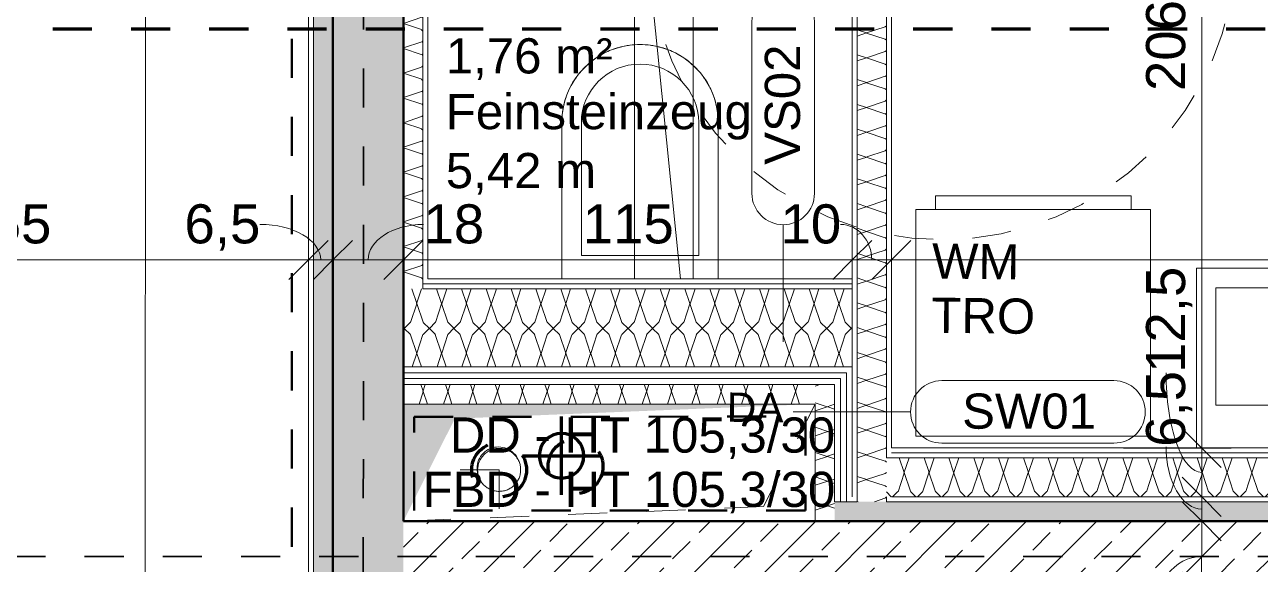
# Model space of a CAD drawing. Header units: metres. Extents: x -67.4 to -27.2, y 43.9 to 89.6.
# Drawn here: x -45.997 to -42.837, y 62.601 to 63.982 of the extents above; entities that cross this region are included whole.
import ezdxf

# ---------------------------------------------------------------- set-up
doc = ezdxf.new("R2010")
doc.units = ezdxf.units.M
for name, pattern in [('Strich Punkt', [0.015875, 0.00635, -0.004763, 0, -0.004763]), ('Strich Punkt Mittel', [0.015875, 0.00635, -0.004763, 0, -0.004763]), ('Strichpunkt', [0.01053, 0.005, -0.0025, 0.00053, -0.0025]), ('Verdeckt', [0.003, 0.002, -0.001])]:
    doc.linetypes.add(name, pattern=pattern)
for name, color, linetype, lineweight in [('A-DETL-GENF_', 92, 'Continuous', 13), ('A_2D', 7, 'Continuous', 13), ('A_Bemassung-50_', 4, 'Continuous', 9), ('A_Bemassung_', 4, 'Continuous', 9), ('A_Beschriftung_', 7, 'Continuous', 9), ('A_Bodenschlitz', 7, 'Continuous', 5), ('A_Brandabschnitte', 30, 'Verdeckt', 50), ('A_Durchbruch_Projektion', 8, 'Verdeckt', 5), ('A_Kanal_RW', 150, 'Strich Punkt', 100), ('A_Kanal_SW', 34, 'Strich Punkt', 100), ('A_Raeume_', 7, 'Continuous', 5), ('A_Raeume_Beschriftung_', 7, 'Continuous', 9), ('A_Raster_', 1, 'Continuous', 9), ('A_Sanitaer', 3, 'Continuous', 13), ('A_Waende', 7, 'Continuous', 13), ('P-PIPE', 3, 'Continuous', 5), ('P-PIPE-CNTR', 3, 'Continuous', 5), ('Text', 90, 'Continuous', 9)]:
    doc.layers.add(name, color=color, linetype=linetype, lineweight=lineweight)
doc.styles.add('Arial_2', font='arial.ttf', dxfattribs={"height": 0.09})
doc.styles.add('Arial_5', font='arial.ttf', dxfattribs={"height": 0.1})
doc.styles.add('Arial_6', font='arial.ttf', dxfattribs={"height": 0.075})
doc.dimstyles.new('WGA-Bemaßung', dxfattribs={"dimscale": 0.3048, "dimtxt": 0.102026, "dimasz": 0.328084, "dimexe": 0.246063, "dimexo": 0.0625, "dimgap": 0.04101, "dimtad": 1, "dimdec": 1, "dimlfac": 100, "dimrnd": 0.5, "dimdsep": 46, "dimtxsty": 'Arial_5', "dimblk1": 'OBLIQUE', "dimblk2": 'OBLIQUE', "dimsah": 1, "dimcen": 0.09, "dimdle": 0.246063, "dimazin": 2, "dimtfac": 1, "dimtdec": 4, "dimtix": 1, "dimtmove": 0, "dimatfit": 3, "dimfxl": 0.656168, "dimfxlon": 1, "dimtvp": 1, "dimtolj": 1, "dimtzin": 0, "dimarcsym": 2})
doc.dimstyles.new('WGA-Bemaßung_3', dxfattribs={"dimscale": 0.3048, "dimtxt": 0.102026, "dimasz": 0.328084, "dimexe": 0.246063, "dimexo": 0.0625, "dimgap": 0.04101, "dimtad": 1, "dimdec": 1, "dimlfac": 100, "dimrnd": 0.5, "dimdsep": 46, "dimtxsty": 'Arial_5', "dimblk1": 'OBLIQUE', "dimblk2": 'OBLIQUE', "dimsah": 1, "dimcen": 0.09, "dimdle": 0.246063, "dimazin": 2, "dimtfac": 1, "dimtdec": 4, "dimtix": 1, "dimtmove": 1, "dimatfit": 3, "dimfxl": 0.656168, "dimfxlon": 1, "dimtvp": 1, "dimtolj": 1, "dimtzin": 0, "dimarcsym": 2})
doc.dimstyles.new('WGA-Bemaßung_4', dxfattribs={"dimscale": 0.3048, "dimtxt": 0.102026, "dimasz": 0.328084, "dimexe": 0.246063, "dimexo": 0.0625, "dimgap": 0.04101, "dimtad": 1, "dimdec": 1, "dimlfac": 100, "dimrnd": 0.5, "dimdsep": 46, "dimtxsty": 'Arial_5', "dimblk1": 'OBLIQUE', "dimblk2": 'OBLIQUE', "dimsah": 1, "dimcen": 0.09, "dimdle": 0.246063, "dimazin": 2, "dimtfac": 1, "dimtdec": 4, "dimtix": 1, "dimtmove": 0, "dimatfit": 3, "dimfxl": 0.656168, "dimfxlon": 1, "dimtvp": 1, "dimtolj": 1, "dimtzin": 0, "dimarcsym": 2})
pattern_1 = [(45, (0, 0), (-0.08980256, 0.08980256), []), (45, (0.0898, 0), (-0.08980256, 0.08980256), [0.0635, -0.03175])]

# ---------------------------------------------------------------- blocks, each defined once
blk = doc.blocks.new('Sani_Waschmaschine - 600x600-V48-263_PP_02OG_BT2')
at = {"layer": 'A_Sanitaer'}
for p, q in [((0.0175, 0.0484), (0.0175, 0.0134)), ((0.5175, 0.0484), (0.0175, 0.0484)), ((0.5175, 0.0484), (0.0175, 0.0484)), ((0.5175, 0.0134), (0.5175, 0.0484)), ((-0.0325, 0.0134), (0.5675, 0.0134)), ((-0.0325, -0.5666), (-0.0325, 0.0134)), ((0.0175, 0.0134), (0.5175, 0.0134)), ((0.0175, 0.0134), (0.3231, 0.0134)), ((0.3231, 0.0134), (0.376, 0.0134)), ((0.376, 0.0134), (0.5175, 0.0134)), ((0.5675, 0.0134), (0.5675, -0.5666)), ((0.5675, -0.5666), (-0.0325, -0.5666))]:
    blk.add_line(p, q, dxfattribs=at)
blk = doc.blocks.new('Sani_WC-Wandbasierend - 400x600-V43-263_PP_02OG_BT2')
at = {"layer": 'A_Sanitaer', "lineweight": 5}
for p, q in [((-0.075, -0.5125), (-0.075, -0.1125)), ((-0.075, -0.1125), (0.325, -0.1125)), ((-0.075, -0.5125), (-0.075, -0.1125)), ((0.325, -0.1125), (0.325, -0.5125)), ((0.325, -0.1125), (0.325, -0.5125)), ((-0.025, -0.1725), (0.275, -0.1725)), ((-0.025, -0.5125), (-0.025, -0.1725)), ((0.275, -0.1725), (0.275, -0.5125))]:
    blk.add_line(p, q, dxfattribs=at)
for radius, start, end in [(0.2, 180, 0), (0.2, 180, 195.2197), (0.15, 180, 360), (0.2, 344.7803, 360), (0.2, 195.2197, 200.149), (0.2, 339.851, 344.7803), (0.2, 200.149, 210.5085), (0.2, 332.2044, 339.851), (0.2, 210.5085, 216.2662), (0.2, 216.2662, 225.9281), (0.2, 314.0719, 323.7338), (0.2, 323.7338, 329.4915), (0.2, 329.4915, 332.0709), (0.2, 225.9281, 231.8048), (0.2, 308.1952, 314.0719), (0.2, 231.8048, 241.6661), (0.2, 241.6661, 247.1471), (0.2, 292.8529, 298.3339), (0.2, 298.3339, 308.1952), (0.2, 247.1471, 258.666), (0.2, 258.666, 262.3967), (0.2, 262.3967, 277.6033), (0.2, 277.6033, 281.334), (0.2, 281.334, 292.8529)]:
    blk.add_arc((0.125, -0.5125), radius, start, end, dxfattribs=at)
blk = doc.blocks.new('Sani_Waschtisch_Wandbasiert_eckig_einzel - 600 x 460-V12-263_PP_02OG_BT2')
at = {"layer": 'A_Sanitaer', "lineweight": 5}
for p, q in [((-0.1774, -0.5225), (-0.1774, -0.0625)), ((-0.1774, -0.0625), (-0.1774, -0.5225)), ((0.4226, -0.0625), (0.4226, -0.5225)), ((0.4226, -0.5225), (0.4226, -0.0625)), ((0.3726, -0.1725), (-0.1274, -0.1725)), ((-0.1274, -0.1725), (-0.1274, -0.4725)), ((0.3726, -0.4725), (0.3726, -0.1725)), ((-0.1274, -0.4725), (0.3726, -0.4725)), ((0.4226, -0.5225), (-0.1774, -0.5225)), ((-0.1774, -0.5225), (0.4226, -0.5225))]:
    blk.add_line(p, q, dxfattribs=at)
blk.add_circle((0.1226, -0.2725), 0.03, dxfattribs=at)
blk = doc.blocks.new('Symbol_Schatten - Bodendurchbruch_Schatten-5766304-263_PP_02OG_BT2')
at = {"layer": 'A-DETL-GENF_'}
blk.add_hatch(color=256, dxfattribs=at).paths.add_polyline_path([(-0.5263, -0.15), (-0.5263, -0.15), (-0.3948, 0.1125), (0.5263, 0.15), (-0.5263, 0.15), (-0.5263, 0.0515)])
blk = doc.blocks.new('Symbol_Schatten_Verdeckt_unten - Bodendurchbruch_Schatten_Verdeckt_unten-5766305-263_PP_02OG_BT2')
at = {"layer": 'A_Durchbruch_Projektion'}
for p, q in [((-0.3948, 0.1125), (0.5263, 0.15)), ((-0.5263, -0.15), (-0.3948, 0.1125))]:
    blk.add_line(p, q, dxfattribs=at)
blk = doc.blocks.new('Allg_BS - HKLS-V81-263_PP_02OG_BT2')
at = {"layer": 'A_Bodenschlitz'}
for p, q in [((-0.4253, 0.0065), (0.1732, 0.0065)), ((0.1683, -0.0517), (0.7506, 0.0065)), ((0.1732, 0.0065), (0.7506, 0.0065)), ((0.7506, 0.0065), (0.7506, -0.1435)), ((-0.4253, -0.1111), (0.1683, -0.0517)), ((0.1196, -0.1435), (-0.4253, -0.1435)), ((0.7506, -0.1435), (0.1196, -0.1435))]:
    blk.add_line(p, q, dxfattribs=at)
blk = doc.blocks.new('DIMBLOCK157-263_PP_02OG_BT2')
at = {"layer": 'A_Bemassung-50_', "lineweight": 35, "transparency": 16777216}
for p, q in [((-42.9873, 62.7112), (-43.0373, 62.7612)), ((-42.9873, 62.7112), (-42.9373, 62.6612)), ((-42.9874, 62.5312), (-43.0373, 62.5812)), ((-42.9874, 62.5312), (-42.9374, 62.4812))]:
    blk.add_line(p, q, dxfattribs=at)
at = {"layer": 'A_Bemassung-50_', "transparency": 16777216}
for p, q in [((-42.9873, 62.7112), (-43.1873, 62.7112)), ((-42.9874, 62.5312), (-42.9873, 62.7112)), ((-42.9873, 62.7112), (-42.9123, 62.7112)), ((-42.9874, 62.5312), (-43.1874, 62.5312)), ((-42.9874, 62.5312), (-42.9124, 62.5312))]:
    blk.add_line(p, q, dxfattribs=at)
blk.add_ellipse((-42.9874, 62.4617), major_axis=(0, 0.1596), ratio=0.778589, start_param=0, end_param=1.570796, dxfattribs=at)
at = {"layer": 'A_Bemassung-50_', "color": 0, "transparency": 16777216, "insert": (-43.1629, 62.3078), "char_height": 0.1, "width": 0.184588, "attachment_point": 1, "rotation": 90, "line_spacing_factor": 0.941778, "style": 'Arial_5'}
blk.add_mtext('18', dxfattribs=at)
blk = doc.blocks.new('_Oblique')
at = {"color": 0, "linetype": 'ByBlock', "lineweight": -2}
blk.add_line((-0.5, -0.5), (0.5, 0.5), dxfattribs=at)
blk = doc.blocks.new('DIMBLOCK158-263_PP_02OG_BT2')
at = {"layer": 'A_Bemassung-50_', "lineweight": 35, "transparency": 16777216}
for p, q in [((-42.9873, 62.7737), (-43.0373, 62.8237)), ((-42.9873, 62.7737), (-42.9373, 62.7237)), ((-42.9873, 62.7112), (-43.0373, 62.7612)), ((-42.9873, 62.7112), (-42.9373, 62.6612))]:
    blk.add_line(p, q, dxfattribs=at)
at = {"layer": 'A_Bemassung-50_', "transparency": 16777216}
for p, q in [((-42.9873, 62.7737), (-43.1873, 62.7737)), ((-42.9873, 62.7112), (-42.9873, 62.7737)), ((-42.9873, 62.7737), (-42.9123, 62.7737)), ((-42.9873, 62.7112), (-43.1873, 62.7112)), ((-42.9873, 62.7112), (-42.9123, 62.7112))]:
    blk.add_line(p, q, dxfattribs=at)
blk.add_ellipse((-42.9873, 62.9017), major_axis=(0, 0.1592), ratio=0.571318, start_param=1.570796, end_param=3.141593, dxfattribs=at)
at = {"layer": 'A_Bemassung-50_', "color": 0, "transparency": 16777216, "insert": (-43.1297, 62.9017), "char_height": 0.1, "width": 0.231677, "attachment_point": 1, "rotation": 90, "line_spacing_factor": 0.941778, "style": 'Arial_5'}
blk.add_mtext('6,5', dxfattribs=at)
blk = doc.blocks.new('DIMBLOCK159-263_PP_02OG_BT2')
at = {"layer": 'A_Bemassung-50_', "lineweight": 35, "transparency": 16777216}
for p, q in [((-42.9873, 62.8987), (-43.0373, 62.9487)), ((-42.9873, 62.8987), (-42.9373, 62.8487)), ((-42.9873, 62.7737), (-43.0373, 62.8237)), ((-42.9873, 62.7737), (-42.9373, 62.7237))]:
    blk.add_line(p, q, dxfattribs=at)
at = {"layer": 'A_Bemassung-50_', "transparency": 16777216}
for p, q in [((-42.9873, 62.8987), (-43.1873, 62.8987)), ((-42.9873, 62.7737), (-42.9873, 62.8987)), ((-42.9873, 62.8987), (-42.9123, 62.8987)), ((-42.9873, 62.7737), (-43.1873, 62.7737)), ((-42.9873, 62.7737), (-42.9123, 62.7737))]:
    blk.add_line(p, q, dxfattribs=at)
blk.add_ellipse((-42.9873, 63.0908), major_axis=(0, 0.2545), ratio=0.357453, start_param=1.570796, end_param=3.141593, dxfattribs=at)
at = {"layer": 'A_Bemassung-50_', "color": 0, "transparency": 16777216, "insert": (-43.1297, 63.0908), "char_height": 0.1, "width": 0.323972, "attachment_point": 1, "rotation": 90, "line_spacing_factor": 0.941778, "style": 'Arial_5'}
blk.add_mtext('12,5', dxfattribs=at)
blk = doc.blocks.new('DIMBLOCK160-263_PP_02OG_BT2')
at = {"layer": 'A_Bemassung-50_', "lineweight": 35, "transparency": 16777216}
for p, q in [((-42.9873, 64.9562), (-43.0373, 65.0062)), ((-42.9873, 64.9562), (-42.9373, 64.9062)), ((-42.9873, 62.8987), (-43.0373, 62.9487)), ((-42.9873, 62.8987), (-42.9373, 62.8487))]:
    blk.add_line(p, q, dxfattribs=at)
at = {"layer": 'A_Bemassung-50_', "transparency": 16777216}
for p, q in [((-42.9873, 64.9562), (-43.1873, 64.9562)), ((-42.9873, 62.8987), (-42.9873, 64.9562)), ((-42.9873, 64.9562), (-42.9123, 64.9562)), ((-42.9873, 62.8987), (-43.1873, 62.8987)), ((-42.9873, 62.8987), (-42.9123, 62.8987))]:
    blk.add_line(p, q, dxfattribs=at)
at = {"layer": 'A_Bemassung-50_', "color": 0, "transparency": 16777216, "insert": (-43.1296, 63.8121), "char_height": 0.1, "width": 0.276883, "attachment_point": 1, "rotation": 90, "line_spacing_factor": 0.941778, "style": 'Arial_5'}
blk.add_mtext('206', dxfattribs=at)
blk = doc.blocks.new('DIMBLOCK210-263_PP_02OG_BT2')
at = {"layer": 'A_Bemassung-50_', "transparency": 16777216}
for p, q in [((-46.821, 63.38), (-46.821, 63.58)), ((-45.271, 63.38), (-45.271, 63.58)), ((-46.821, 63.38), (-45.271, 63.38)), ((-46.821, 63.38), (-46.821, 63.305)), ((-45.271, 63.38), (-45.271, 63.305))]:
    blk.add_line(p, q, dxfattribs=at)
at = {"layer": 'A_Bemassung-50_', "lineweight": 35, "transparency": 16777216}
for p, q in [((-46.821, 63.38), (-46.771, 63.43)), ((-45.271, 63.38), (-45.221, 63.43)), ((-46.821, 63.38), (-46.871, 63.33)), ((-45.271, 63.38), (-45.321, 63.33))]:
    blk.add_line(p, q, dxfattribs=at)
at = {"layer": 'A_Bemassung-50_', "color": 0, "transparency": 16777216, "insert": (-46.1614, 63.5223), "char_height": 0.1, "width": 0.276883, "attachment_point": 1, "rotation": 359.9983, "line_spacing_factor": 0.941778, "style": 'Arial_5'}
blk.add_mtext('155', dxfattribs=at)
blk = doc.blocks.new('DIMBLOCK211-263_PP_02OG_BT2')
at = {"layer": 'A_Bemassung-50_', "transparency": 16777216}
for p, q in [((-45.271, 63.38), (-45.271, 63.58)), ((-45.2085, 63.38), (-45.2085, 63.58)), ((-45.271, 63.38), (-45.2085, 63.38)), ((-45.271, 63.38), (-45.271, 63.305)), ((-45.2085, 63.38), (-45.2085, 63.305))]:
    blk.add_line(p, q, dxfattribs=at)
at = {"layer": 'A_Bemassung-50_', "lineweight": 35, "transparency": 16777216}
for p, q in [((-45.271, 63.38), (-45.221, 63.43)), ((-45.2085, 63.38), (-45.1585, 63.43)), ((-45.271, 63.38), (-45.321, 63.33)), ((-45.2085, 63.38), (-45.2585, 63.33))]:
    blk.add_line(p, q, dxfattribs=at)
at = {"layer": 'A_Bemassung-50_', "transparency": 16777216}
blk.add_ellipse((-45.3953, 63.38), major_axis=(-0.1555, 0), ratio=0.585119, start_param=3.141593, end_param=4.712389, dxfattribs=at)
at = {"layer": 'A_Bemassung-50_', "color": 0, "transparency": 16777216, "insert": (-45.5883, 63.5223), "char_height": 0.1, "width": 0.231677, "attachment_point": 1, "rotation": 359.9983, "line_spacing_factor": 0.941778, "style": 'Arial_5'}
blk.add_mtext('6,5', dxfattribs=at)
blk = doc.blocks.new('DIMBLOCK212-263_PP_02OG_BT2')
at = {"layer": 'A_Bemassung-50_', "transparency": 16777216}
for p, q in [((-45.2085, 63.38), (-45.2085, 63.58)), ((-45.0285, 63.3799), (-45.0285, 63.5799)), ((-45.2085, 63.38), (-45.0285, 63.3799)), ((-45.2085, 63.38), (-45.2085, 63.305)), ((-45.0285, 63.3799), (-45.0285, 63.3049))]:
    blk.add_line(p, q, dxfattribs=at)
at = {"layer": 'A_Bemassung-50_', "lineweight": 35, "transparency": 16777216}
for p, q in [((-45.2085, 63.38), (-45.1585, 63.43)), ((-45.0285, 63.3799), (-44.9785, 63.4299)), ((-45.2085, 63.38), (-45.2585, 63.33)), ((-45.0285, 63.3799), (-45.0785, 63.33))]:
    blk.add_line(p, q, dxfattribs=at)
at = {"layer": 'A_Bemassung-50_', "transparency": 16777216}
blk.add_ellipse((-44.977, 63.3799), major_axis=(-0.1415, 0), ratio=0.643017, start_param=4.712389, end_param=6.283185, dxfattribs=at)
at = {"layer": 'A_Bemassung-50_', "color": 0, "transparency": 16777216, "insert": (-44.977, 63.5223), "char_height": 0.1, "width": 0.184588, "attachment_point": 1, "rotation": 359.9983, "line_spacing_factor": 0.941778, "style": 'Arial_5'}
blk.add_mtext('18', dxfattribs=at)
blk = doc.blocks.new('DIMBLOCK213-263_PP_02OG_BT2')
at = {"layer": 'A_Bemassung-50_', "transparency": 16777216}
for p, q in [((-45.0285, 63.3799), (-45.0285, 63.5799)), ((-43.8808, 63.3799), (-43.8808, 63.5799)), ((-45.0285, 63.3799), (-43.8808, 63.3799)), ((-45.0285, 63.3799), (-45.0285, 63.3049)), ((-43.8808, 63.3799), (-43.8808, 63.3049))]:
    blk.add_line(p, q, dxfattribs=at)
at = {"layer": 'A_Bemassung-50_', "lineweight": 35, "transparency": 16777216}
for p, q in [((-45.0285, 63.3799), (-44.9785, 63.4299)), ((-43.8808, 63.3799), (-43.8308, 63.4299)), ((-45.0285, 63.3799), (-45.0785, 63.33)), ((-43.8808, 63.3799), (-43.9308, 63.3299))]:
    blk.add_line(p, q, dxfattribs=at)
at = {"layer": 'A_Bemassung-50_', "color": 0, "transparency": 16777216, "insert": (-44.57, 63.5223), "char_height": 0.1, "width": 0.276883, "attachment_point": 1, "rotation": 359.9983, "line_spacing_factor": 0.941778, "style": 'Arial_5'}
blk.add_mtext('115', dxfattribs=at)
blk = doc.blocks.new('DIMBLOCK214-263_PP_02OG_BT2')
at = {"layer": 'A_Bemassung-50_', "transparency": 16777216}
for p, q in [((-43.8808, 63.3799), (-43.8808, 63.5799)), ((-43.7808, 63.3799), (-43.7808, 63.5799)), ((-43.8808, 63.3799), (-43.7808, 63.3799)), ((-43.8808, 63.3799), (-43.8808, 63.3049)), ((-43.7808, 63.3799), (-43.7808, 63.3049))]:
    blk.add_line(p, q, dxfattribs=at)
at = {"layer": 'A_Bemassung-50_', "lineweight": 35, "transparency": 16777216}
for p, q in [((-43.8808, 63.3799), (-43.8308, 63.4299)), ((-43.7808, 63.3799), (-43.7308, 63.4299)), ((-43.8808, 63.3799), (-43.9308, 63.3299)), ((-43.7808, 63.3799), (-43.8308, 63.3299))]:
    blk.add_line(p, q, dxfattribs=at)
at = {"layer": 'A_Bemassung-50_', "transparency": 16777216}
blk.add_ellipse((-43.9105, 63.3799), major_axis=(0, 0.091), ratio=0.875191, start_param=4.712389, end_param=6.283185, dxfattribs=at)
at = {"layer": 'A_Bemassung-50_', "color": 0, "transparency": 16777216, "insert": (-44.0643, 63.5222), "char_height": 0.1, "width": 0.184588, "attachment_point": 1, "rotation": 359.9983, "line_spacing_factor": 0.941778, "style": 'Arial_5'}
blk.add_mtext('10', dxfattribs=at)
blk = doc.blocks.new('DIMBLOCK215-263_PP_02OG_BT2')
at = {"layer": 'A_Bemassung-50_', "transparency": 16777216}
for p, q in [((-43.7808, 63.3799), (-43.7808, 63.5799)), ((-41.4929, 63.3798), (-41.4929, 63.5798)), ((-43.7808, 63.3799), (-41.4929, 63.3798)), ((-43.7808, 63.3799), (-43.7808, 63.3049)), ((-41.4929, 63.3798), (-41.4929, 63.3048))]:
    blk.add_line(p, q, dxfattribs=at)
at = {"layer": 'A_Bemassung-50_', "lineweight": 35, "transparency": 16777216}
for p, q in [((-43.7808, 63.3799), (-43.7308, 63.4299)), ((-41.4929, 63.3798), (-41.4429, 63.4298)), ((-43.7808, 63.3799), (-43.8308, 63.3299)), ((-41.4929, 63.3798), (-41.5429, 63.3298))]:
    blk.add_line(p, q, dxfattribs=at)
at = {"layer": 'A_Bemassung-50_', "color": 0, "transparency": 16777216, "insert": (-42.7522, 63.5222), "char_height": 0.1, "width": 0.276883, "attachment_point": 1, "rotation": 359.9983, "line_spacing_factor": 0.941778, "style": 'Arial_5'}
blk.add_mtext('229', dxfattribs=at)
blk = doc.blocks.new('BS_Wand_Lollipop - rechts_oben-2026913-263_PP_02OG_BT2')
at = {"layer": 'A_Beschriftung_'}
for p, q in [((0.0046, 0.0016), (0.0134, 0.0016)), ((-0.003, 0), (0.003, 0)), ((0.0046, -0.0016), (0.0134, -0.0016))]:
    blk.add_line(p, q, dxfattribs=at)
for centre, start, end in [((0.0046, 0), 90, 270), ((0.0134, 0), 270, 90)]:
    blk.add_arc(centre, 0.0016, start, end, dxfattribs=at)
blk = doc.blocks.new('DIMBLOCK379-263_PP_02OG_BT2')
at = {"layer": 'A_Bemassung-50_', "lineweight": 35, "transparency": 16777216}
for p, q in [((-45.6881, 65.1463), (-45.7381, 65.1963)), ((-45.6881, 65.1463), (-45.6381, 65.0963)), ((-45.6883, 59.2837), (-45.7383, 59.3337)), ((-45.6883, 59.2837), (-45.6383, 59.2337))]:
    blk.add_line(p, q, dxfattribs=at)
at = {"layer": 'A_Bemassung-50_', "transparency": 16777216}
for p, q in [((-45.6881, 65.1463), (-45.7631, 65.1463)), ((-45.6881, 65.1463), (-45.6883, 59.2837)), ((-45.6881, 65.1463), (-45.4881, 65.1463)), ((-45.6883, 59.2837), (-45.7633, 59.2837)), ((-45.6883, 59.2837), (-45.4883, 59.2837))]:
    blk.add_line(p, q, dxfattribs=at)
at = {"layer": 'A_Bemassung-50_', "color": 0, "transparency": 16777216, "insert": (-45.8305, 62.0416), "char_height": 0.1, "width": 0.416266, "attachment_point": 1, "rotation": 90, "line_spacing_factor": 0.941778, "style": 'Arial_5'}
blk.add_mtext('586,5', dxfattribs=at)

msp = doc.modelspace()

# ---------------------------------------------------------------- hatches: boundary and pattern name
at = {"layer": 'A_Waende', "lineweight": 5}
h = msp.add_hatch(dxfattribs=at)
h.set_pattern_fill('FP_4', color=250, style=0, pattern_type=2)
h.set_pattern_definition(pattern_1)
h.paths.add_polyline_path([(-45.0288, 55.8287), (-45.0287, 58.2637), (-45.2087, 58.2637), (-45.2087, 55.8287), (-45.1463, 55.8287)])
h.paths.add_polyline_path([(-45.0287, 59.2837), (-45.0287, 59.2837), (-45.0285, 65.1463), (-45.2085, 65.1463), (-45.2085, 59.2837), (-45.0332, 59.2837)])
h.paths.add_polyline_path([(-45.0285, 65.0563), (-45.0285, 65.0563), (-45.0285, 65.0563)])
h.paths.add_polyline_path([(-45.0284, 66.1663), (-45.0282, 73.7527), (-45.2082, 73.7527), (-45.2082, 66.1663), (-45.0285, 66.1663)])
h.paths.add_polyline_path([(-45.0282, 74.7727), (-45.0281, 78.2965), (-45.2081, 78.2965), (-45.2082, 74.7727), (-45.0282, 74.7727)])
h = msp.add_hatch(dxfattribs=at)
h.set_pattern_fill('FP_97', color=250, angle=-112.36, style=0, pattern_type=2)
h.set_pattern_definition([(314.998, (-45.27071, 66.52067), (0.2539954, -0.1270123), [0.02245, -0.15715]), (314.998, (-45.16011, 66.47409), (0.2539954, -0.1270123), [0.02245, -0.15715]), (314.998, (-45.27058, 66.4579), (0.2539954, -0.1270123), [0.02245, -0.15715]), (314.998, (-45.159435, 66.41002), (0.2539954, -0.1270123), [0.02245, -0.15715]), (341.563, (-45.255255, 66.50566), (0.50799322, -0.12701842), [0.0502, -0.35141]), (341.563, (-45.207873, 66.489414), (0.50799322, -0.12701842), [0.0502, -0.35141]), (341.563, (-45.255504, 66.441966), (0.50799322, -0.12701842), [0.0502, -0.35141]), (341.563, (-45.206817, 66.426264), (0.50799322, -0.12701842), [0.0502, -0.35141]), (44.998, (-45.16018, 66.50548), (-0.2540043, -0.1269946), [0.02245, -0.15715]), (44.998, (-45.27058, 66.4579), (-0.2540043, -0.1269946), [0.02245, -0.15715]), (44.998, (-45.1595, 66.4414), (-0.2540043, -0.1269946), [0.02245, -0.15715]), (44.998, (-45.27083, 66.3942), (-0.2540043, -0.1269946), [0.02245, -0.15715]), (18.433, (-45.207873, 66.489414), (-0.50800209, -0.12698295), [0.0502, -0.35141]), (18.433, (-45.25557, 66.47335), (-0.50800209, -0.12698295), [0.0502, -0.35141]), (18.433, (-45.206817, 66.426264), (-0.50800209, -0.12698295), [0.0502, -0.35141]), (18.433, (-45.254514, 66.4102), (-0.50800209, -0.12698295), [0.0502, -0.35141])])
h.paths.add_polyline_path([(-45.2087, 57.3961), (-45.2087, 58.2637), (-45.2587, 58.2637), (-45.2587, 57.3961), (-45.2087, 57.3961)])
h.paths.add_polyline_path([(-45.2087, 59.2837), (-45.2085, 65.1463), (-45.2585, 65.1463), (-45.2587, 59.2837)])
h.paths.add_polyline_path([(-45.2084, 66.1663), (-45.2084, 73.7527), (-45.2582, 73.7527), (-45.2584, 66.1663)])
h.paths.add_polyline_path([(-45.2082, 74.7727), (-45.2082, 75.6464), (-45.2582, 75.6464), (-45.2582, 74.7727)])
h = msp.add_hatch(dxfattribs=at)
h.set_pattern_fill('FP_155', color=250, angle=247.64, style=0, pattern_type=2)
h.set_pattern_definition([(135, (-44.965925, 64.144025), (-0.254, 0.127003), [0.02245, -0.15715]), (135, (-45.07707, 64.19191), (-0.254, 0.127003), [0.02245, -0.15715]), (135, (-44.96606, 64.206795), (-0.254, 0.1270034), [0.02245, -0.15715]), (135, (-45.0772, 64.25468), (-0.254, 0.1270034), [0.02245, -0.15715]), (161.565, (-44.982303, 64.159413), (-0.5079977, 0.1270007), [0.0502, -0.35141]), (161.565, (-45.029685, 64.17566), (-0.5079977, 0.1270007), [0.0502, -0.35141]), (161.565, (-44.982053, 64.223107), (-0.5079977, 0.1270007), [0.0502, -0.35141]), (161.565, (-45.029435, 64.239354), (-0.5079977, 0.1270007), [0.0502, -0.35141]), (225, (-45.07738, 64.1596), (0.254, 0.127003), [0.02245, -0.15715]), (225, (-44.96606, 64.206795), (0.254, 0.1270034), [0.02245, -0.15715]), (225, (-45.07713, 64.22329), (0.254, 0.1270034), [0.02245, -0.15715]), (225, (-44.96581, 64.27049), (0.254, 0.1270034), [0.02245, -0.15715]), (198.435, (-45.029685, 64.17566), (0.5079977, 0.1270007), [0.0502, -0.35141]), (198.435, (-44.981988, 64.191722), (0.5079977, 0.1270007), [0.0502, -0.35141]), (198.435, (-45.029435, 64.239354), (0.5079977, 0.1270007), [0.0502, -0.35141]), (198.435, (-44.98212, 64.25449), (0.5079977, 0.1270007), [0.0502, -0.35141])])
h.paths.add_polyline_path([(-44.9785, 63.3063), (-44.9785, 64.9688), (-45.0285, 64.9688), (-45.0285, 63.3063), (-44.9849, 63.3063)])
h.paths.add_polyline_path([(-45.0285, 64.9563), (-45.0285, 64.9563), (-45.0285, 64.9688)])
h = msp.add_hatch(dxfattribs=at)
h.set_pattern_fill('FP_80', color=250, angle=247.64, style=0, pattern_type=2)
h.set_pattern_definition([(134.998, (-43.78088, 63.86524), (-0.2539954, 0.127012), [0.02245, -0.15715]), (134.998, (-43.89202, 63.91312), (-0.2539954, 0.127012), [0.02245, -0.15715]), (134.998, (-43.78063, 63.92894), (-0.2539954, 0.127012), [0.02245, -0.15715]), (134.998, (-43.89215, 63.97589), (-0.2539954, 0.127012), [0.02245, -0.15715]), (161.563, (-43.797257, 63.88063), (-0.5079932, 0.1270184), [0.0502, -0.35141]), (161.563, (-43.84464, 63.896877), (-0.5079932, 0.1270184), [0.0502, -0.35141]), (161.563, (-43.797007, 63.944325), (-0.5079932, 0.1270184), [0.0502, -0.35141]), (161.563, (-43.84439, 63.96057), (-0.5079932, 0.1270184), [0.0502, -0.35141]), (224.998, (-43.89234, 63.880815), (0.254004, 0.1269946), [0.02245, -0.15715]), (224.998, (-43.78063, 63.92894), (0.254004, 0.1269946), [0.02245, -0.15715]), (224.998, (-43.89209, 63.94451), (0.254004, 0.1269946), [0.02245, -0.15715]), (224.998, (-43.78076, 63.99171), (0.254004, 0.1269946), [0.02245, -0.15715]), (198.433, (-43.84464, 63.896877), (0.5080021, 0.126983), [0.0502, -0.35141]), (198.433, (-43.79694, 63.91294), (0.5080021, 0.126983), [0.0502, -0.35141]), (198.433, (-43.84439, 63.96057), (0.5080021, 0.126983), [0.0502, -0.35141]), (198.433, (-43.796692, 63.976634), (0.5080021, 0.126983), [0.0502, -0.35141])])
h.paths.add_polyline_path([(-43.7933, 62.7613), (-43.7933, 64.9688), (-43.8683, 64.9688), (-43.8683, 62.7613), (-43.8426, 62.7613)])
h = msp.add_hatch(dxfattribs=at)
h.set_pattern_fill('FP_81', color=250, angle=-112.36, style=0, pattern_type=2)
h.set_pattern_definition([(224.998, (-44.45462, 63.33141), (-0.127012, -0.253995), [0.02245, -0.15715]), (224.998, (-44.5025, 63.22027), (-0.127012, -0.253995), [0.02245, -0.15715]), (224.998, (-44.51831, 63.33166), (-0.127012, -0.253995), [0.02245, -0.15715]), (224.998, (-44.56527, 63.22014), (-0.127012, -0.253995), [0.02245, -0.15715]), (251.563, (-44.47093, 63.315416), (-0.1270184, -0.5079932), [0.0502, -0.35141]), (251.563, (-44.486253, 63.267653), (-0.1270184, -0.5079932), [0.0502, -0.35141]), (251.563, (-44.5337, 63.315285), (-0.1270184, -0.5079932), [0.0502, -0.35141]), (251.563, (-44.549947, 63.267903), (-0.1270184, -0.5079932), [0.0502, -0.35141]), (314.998, (-44.47019, 63.21996), (-0.126995, 0.254004), [0.02245, -0.15715]), (314.998, (-44.51831, 63.33166), (-0.126995, 0.254004), [0.02245, -0.15715]), (314.998, (-44.533885, 63.22021), (-0.126995, 0.254004), [0.02245, -0.15715]), (314.998, (-44.58108, 63.33153), (-0.126995, 0.254004), [0.02245, -0.15715]), (288.433, (-44.486253, 63.267653), (-0.126983, 0.508002), [0.0502, -0.35141]), (288.433, (-44.502316, 63.31535), (-0.126983, 0.508002), [0.0502, -0.35141]), (288.433, (-44.549947, 63.267903), (-0.126983, 0.508002), [0.0502, -0.35141]), (288.433, (-44.56601, 63.3156), (-0.126983, 0.508002), [0.0502, -0.35141])])
h.paths.add_polyline_path([(-43.8808, 63.1062), (-43.8808, 63.3062), (-45.0285, 63.3063), (-45.0285, 63.1063), (-43.9758, 63.1062)])
h = msp.add_hatch(dxfattribs=at)
h.set_pattern_fill('FP_83', color=250, angle=-112.36, style=0, pattern_type=2)
h.set_pattern_definition([(224.998, (-44.50175, 63.10643), (-0.127012, -0.253995), [0.02245, -0.15715]), (224.998, (-44.54963, 62.99529), (-0.127012, -0.253995), [0.02245, -0.15715]), (224.998, (-44.56545, 63.10668), (-0.127012, -0.253995), [0.02245, -0.15715]), (224.998, (-44.61333, 62.99554), (-0.127012, -0.253995), [0.02245, -0.15715]), (251.563, (-44.518065, 63.09043), (-0.1270184, -0.5079932), [0.0502, -0.35141]), (251.563, (-44.53431, 63.04305), (-0.1270184, -0.5079932), [0.0502, -0.35141]), (251.563, (-44.58176, 63.09068), (-0.1270184, -0.5079932), [0.0502, -0.35141]), (251.563, (-44.59708, 63.042918), (-0.1270184, -0.5079932), [0.0502, -0.35141]), (314.998, (-44.51825, 62.99535), (-0.126995, 0.254004), [0.02245, -0.15715]), (314.998, (-44.56545, 63.10668), (-0.126995, 0.254004), [0.02245, -0.15715]), (314.998, (-44.58102, 62.99522), (-0.126995, 0.254004), [0.02245, -0.15715]), (314.998, (-44.62952, 63.106), (-0.126995, 0.254004), [0.02245, -0.15715]), (288.433, (-44.53431, 63.04305), (-0.126983, 0.508002), [0.0502, -0.35141]), (288.433, (-44.54945, 63.090365), (-0.126983, 0.508002), [0.0502, -0.35141]), (288.433, (-44.59708, 63.042918), (-0.126983, 0.508002), [0.0502, -0.35141]), (288.433, (-44.613144, 63.090614), (-0.126983, 0.508002), [0.0502, -0.35141])])
h.paths.add_polyline_path([(-43.9758, 63.0112), (-43.9758, 63.0112), (-43.9758, 63.0612), (-45.0285, 63.0613), (-45.0285, 63.0113), (-44.0009, 63.0112)])
h = msp.add_hatch(dxfattribs=at)
h.set_pattern_fill('FP_82', color=250, angle=247.64, style=0, pattern_type=2)
h.set_pattern_definition([(135, (-43.88139, 62.90855), (-0.253995, 0.127012), [0.02245, -0.15715]), (135, (-43.9916, 62.95605), (-0.253995, 0.127012), [0.02245, -0.15715]), (134.998, (-43.88114, 62.97224), (-0.253995, 0.127012), [0.02245, -0.15715]), (134.998, (-43.99228, 63.02012), (-0.253995, 0.127012), [0.02245, -0.15715]), (161.563, (-43.89646, 62.92448), (-0.507993, 0.1270184), [0.0502, -0.35141]), (161.563, (-43.94384, 62.940725), (-0.507993, 0.1270184), [0.0502, -0.35141]), (161.563, (-43.89621, 62.988173), (-0.507993, 0.1270184), [0.0502, -0.35141]), (161.563, (-43.944897, 63.003875), (-0.507993, 0.1270184), [0.0502, -0.35141]), (225, (-43.99154, 62.92466), (0.254004, 0.126995), [0.02245, -0.15715]), (224.998, (-43.88114, 62.97224), (0.254004, 0.126995), [0.02245, -0.15715]), (224.998, (-43.99221, 62.98874), (0.254004, 0.126995), [0.02245, -0.15715]), (224.998, (-43.88089, 63.035935), (0.254004, 0.126995), [0.02245, -0.15715]), (198.433, (-43.94384, 62.940725), (0.508002, 0.126983), [0.0502, -0.35141]), (198.433, (-43.896525, 62.955863), (0.508002, 0.126983), [0.0502, -0.35141]), (198.433, (-43.944897, 63.003875), (0.508002, 0.126983), [0.0502, -0.35141]), (198.433, (-43.8972, 63.019938), (0.508002, 0.126983), [0.0502, -0.35141])])
h.paths.add_polyline_path([(-43.9258, 62.7113), (-43.9258, 63.0612), (-43.9758, 63.0612), (-43.9758, 62.7113), (-43.9259, 62.7113)])
h = msp.add_hatch(dxfattribs=at)
h.set_pattern_fill('FP_84', color=250, angle=-112.36, style=0, pattern_type=2)
h.set_pattern_definition([(224.998, (-42.63671, 62.89827), (-0.127012, -0.2539954), [0.02245, -0.15715]), (224.998, (-42.68459, 62.78713), (-0.127012, -0.2539954), [0.02245, -0.15715]), (224.998, (-42.70041, 62.89852), (-0.127012, -0.2539954), [0.02245, -0.15715]), (224.998, (-42.74829, 62.78738), (-0.127012, -0.2539954), [0.02245, -0.15715]), (251.563, (-42.652644, 62.883196), (-0.1270184, -0.5079932), [0.0502, -0.35141]), (251.563, (-42.66889, 62.835815), (-0.1270184, -0.5079932), [0.0502, -0.35141]), (251.563, (-42.71672, 62.88252), (-0.1270184, -0.5079932), [0.0502, -0.35141]), (251.563, (-42.73204, 62.83476), (-0.1270184, -0.5079932), [0.0502, -0.35141]), (314.998, (-42.65283, 62.78812), (-0.1269946, 0.254004), [0.02245, -0.15715]), (314.998, (-42.70041, 62.89852), (-0.1269946, 0.254004), [0.02245, -0.15715]), (314.998, (-42.71598, 62.78706), (-0.1269946, 0.254004), [0.02245, -0.15715]), (314.998, (-42.7641, 62.89877), (-0.1269946, 0.254004), [0.02245, -0.15715]), (288.433, (-42.66889, 62.835815), (-0.126983, 0.5080021), [0.0502, -0.35141]), (288.433, (-42.68403, 62.88313), (-0.126983, 0.5080021), [0.0502, -0.35141]), (288.433, (-42.73204, 62.83476), (-0.126983, 0.5080021), [0.0502, -0.35141]), (288.433, (-42.748104, 62.882456), (-0.126983, 0.5080021), [0.0502, -0.35141])])
h.paths.add_polyline_path([(-41.4929, 62.7737), (-41.4804, 62.7737), (-41.4804, 62.8737), (-43.7933, 62.8738), (-43.7933, 62.7738), (-41.4929, 62.7737)])
h.paths.add_polyline_path([(-41.4929, 62.7737), (-41.4929, 62.7738), (-41.4929, 62.8737)])
h = msp.add_hatch(dxfattribs=at)
h.set_pattern_fill('FP_86', color=250, angle=-112.36, style=0, pattern_type=2)
h.set_pattern_definition([(224.998, (-40.79444, 62.774085), (-0.1270123, -0.2539954), [0.02245, -0.15715]), (224.998, (-40.84232, 62.66294), (-0.1270123, -0.2539954), [0.02245, -0.15715]), (224.998, (-40.85851, 62.77341), (-0.1270123, -0.2539954), [0.02245, -0.15715]), (224.998, (-40.90639, 62.66227), (-0.1270123, -0.2539954), [0.02245, -0.15715]), (251.563, (-40.81075, 62.758087), (-0.1270184, -0.5079932), [0.0502, -0.35141]), (251.563, (-40.826072, 62.710325), (-0.1270184, -0.5079932), [0.0502, -0.35141]), (251.563, (-40.87352, 62.757957), (-0.1270184, -0.5079932), [0.0502, -0.35141]), (251.563, (-40.889766, 62.710575), (-0.1270184, -0.5079932), [0.0502, -0.35141]), (314.998, (-40.81001, 62.66263), (-0.1269946, 0.2540043), [0.02245, -0.15715]), (314.998, (-40.85851, 62.77341), (-0.1269946, 0.2540043), [0.02245, -0.15715]), (314.998, (-40.8737, 62.66288), (-0.1269946, 0.2540043), [0.02245, -0.15715]), (314.998, (-40.92221, 62.77366), (-0.1269946, 0.2540043), [0.02245, -0.15715]), (288.433, (-40.826072, 62.710325), (-0.12698295, 0.5080021), [0.0502, -0.35141]), (288.433, (-40.842135, 62.758022), (-0.12698295, 0.5080021), [0.0502, -0.35141]), (288.433, (-40.889766, 62.710575), (-0.12698295, 0.5080021), [0.0502, -0.35141]), (288.433, (-40.90583, 62.75827), (-0.12698295, 0.5080021), [0.0502, -0.35141])])
h.paths.add_polyline_path([(-37.7085, 62.7111), (-37.7086, 62.7611), (-43.9258, 62.7613), (-43.9258, 62.7113), (-37.7086, 62.7111)])
h = msp.add_hatch(dxfattribs=at)
h.set_pattern_fill('FP_4', color=250, style=0, pattern_type=2)
h.set_pattern_definition(pattern_1)
h.paths.add_polyline_path([(-37.7086, 62.5311), (-37.7086, 62.7111), (-45.0285, 62.7113), (-45.0285, 62.5313), (-38.1511, 62.5311)])
h.paths.add_polyline_path([(-44.9286, 62.5313), (-44.9286, 62.5313), (-44.9286, 62.7113)])

# ---------------------------------------------------------------- linework, layer by layer
at = {"layer": 'A_2D', "linetype": 'Strichpunkt', "lineweight": 100}
msp.add_line((-56.3248, 63.9716), (-35.3124, 63.9716), dxfattribs=at)
at = {"layer": 'A_2D', "linetype": 'Verdeckt', "lineweight": 5}
msp.add_circle((-43.6514, 64.1817), 0.75, dxfattribs=at)
at = {"layer": 'A_Brandabschnitte'}
for p, q in [((-45.3137, 57.4461), (-45.3132, 75.5836)), ((-45.0007, 62.9785), (-44.0007, 62.9791)), ((-45.0006, 62.7385), (-45.0007, 62.9785)), ((-44.0007, 62.9791), (-44.0006, 62.7391)), ((-44.0006, 62.7391), (-45.0006, 62.7385))]:
    msp.add_line(p, q, dxfattribs=at)
at = {"layer": 'A_Kanal_RW'}
msp.add_circle((-44.5882, 62.8519), 0.07, dxfattribs=at)
at = {"layer": 'A_Kanal_SW'}
msp.add_circle((-44.7836, 62.8428), 0.07, dxfattribs=at)
at = {"layer": 'A_Raeume_', "flags": 128}
for points in [[(-45.2707, 75.6339), (-46.8207, 75.634), (-46.8211, 60.1286), (-46.8836, 60.1286), (-46.8836, 60.127), (-46.8837, 58.7511), (-46.8212, 58.7511), (-46.8212, 58.6611), (-46.8212, 57.9086), (-46.8212, 57.4086), (-45.2712, 57.4086)], [(-43.8808, 64.9563), (-44.966, 64.9563), (-44.966, 63.3313), (-43.8808, 63.3312)], [(-41.4929, 64.9562), (-43.7808, 64.9563), (-43.7808, 63.3328), (-43.7808, 62.8988), (-41.4929, 62.8987)]]:
    msp.add_lwpolyline(points, close=True, dxfattribs=at)
at = {"layer": 'A_Raster_', "linetype": 'Strich Punkt Mittel', "lineweight": 35}
for p, q in [((-45.1301, 85.8701), (-45.1313, 46.5268)), ((-56.2434, 62.6216), (-31.6742, 62.6209))]:
    msp.add_line(p, q, dxfattribs=at)
at = {"layer": 'A_Waende'}
for p, q in [((-45.271, 65.1463), (-45.2712, 59.2837)), ((-45.2585, 65.1463), (-45.2587, 59.2837)), ((-44.9785, 63.3063), (-44.9785, 64.9688)), ((-44.966, 63.3313), (-44.966, 64.9563)), ((-43.8808, 64.9563), (-43.8808, 62.7738)), ((-43.8683, 64.9688), (-43.8683, 62.7613)), ((-43.7933, 62.8738), (-43.7933, 64.9688)), ((-43.7808, 62.8988), (-43.7808, 64.9563)), ((-43.8808, 63.3312), (-44.966, 63.3313)), ((-44.9785, 63.3063), (-43.8808, 63.3062)), ((-43.8808, 63.1062), (-45.0285, 63.1063)), ((-45.0285, 63.0613), (-43.9258, 63.0612)), ((-43.9258, 62.7613), (-43.9258, 63.0612)), ((-41.4929, 62.8987), (-43.7808, 62.8988)), ((-43.7933, 62.8738), (-41.4804, 62.8737)), ((-43.7933, 62.7613), (-43.7933, 62.7738)), ((-41.4929, 62.7737), (-43.7808, 62.7738)), ((-43.8683, 62.7613), (-43.9258, 62.7613)), ((-41.4804, 62.7612), (-43.7933, 62.7613))]:
    msp.add_line(p, q, dxfattribs=at)
at = {"layer": 'A_Waende', "color": 10, "lineweight": 50}
for p, q in [((-45.2086, 60.1188), (-45.2085, 65.1463)), ((-45.0285, 63.3313), (-45.0285, 64.9563)), ((-45.0285, 63.4589), (-45.0285, 63.3063)), ((-45.0285, 62.7113), (-45.0285, 63.3063)), ((-37.7085, 62.7111), (-45.0285, 62.7113))]:
    msp.add_line(p, q, dxfattribs=at)
at = {"layer": 'A_Waende', "color": 250, "lineweight": 5}
for p, q in [((-45.0285, 64.8855), (-45.0285, 63.4589)), ((-45.0285, 63.0113), (-43.9758, 63.0112)), ((-43.9758, 63.0112), (-43.9758, 62.7113))]:
    msp.add_line(p, q, dxfattribs=at)
at = {"layer": 'A_Waende', "lineweight": 18}
for p, q in [((-44.9785, 63.3188), (-43.8808, 63.3187)), ((-45.0285, 63.0913), (-43.8958, 63.0912)), ((-43.8958, 62.7613), (-43.8958, 63.0912)), ((-45.0285, 63.0763), (-43.9108, 63.0762)), ((-43.9108, 62.7613), (-43.9108, 63.0762)), ((-43.7808, 62.8863), (-41.4929, 62.8862))]:
    msp.add_line(p, q, dxfattribs=at)
at = {"layer": 'P-PIPE', "color": 34, "linetype": 'Strich Punkt'}
for p, q in [((-44.7328, 62.864), (-44.7343, 62.8676)), ((-44.8359, 62.8252), (-44.8343, 62.8216))]:
    msp.add_line(p, q, dxfattribs=at)
at = {"layer": 'P-PIPE', "color": 150, "lineweight": 100}
for start, end in [(112.64, 202.64), (22.64, 112.64), (292.64, 22.64), (202.64, 292.64)]:
    msp.add_arc((-44.6239, 62.8789), 0.0571, start, end, dxfattribs=at)
at = {"layer": 'P-PIPE', "color": 34, "linetype": 'Strich Punkt'}
for centre, start_param, end_param in [((-44.7851, 62.8464), 6.283184, 7.85398), ((-44.7836, 62.8428), 0, 1.570797), ((-44.7851, 62.8464), 1.570797, 3.141593), ((-44.7836, 62.8428), 1.570797, 3.141593), ((-44.7851, 62.8464), 6.247087, 6.283185), ((-44.7836, 62.8428), 4.712389, 6.283186), ((-44.7851, 62.8464), 3.141595, 3.177693), ((-44.7836, 62.8428), 3.141593, 4.71239)]:
    msp.add_ellipse(centre, major_axis=(0.0508, 0.0212), ratio=1, start_param=start_param, end_param=end_param, dxfattribs=at)
at = {"layer": 'P-PIPE-CNTR', "color": 150, "lineweight": 100}
for p, q in [((-44.6239, 62.7789), (-44.6239, 62.9789)), ((-44.7239, 62.8789), (-44.5239, 62.8789))]:
    msp.add_line(p, q, dxfattribs=at)
at = {"layer": 'P-PIPE-CNTR', "color": 34, "linetype": 'Strich Punkt'}
for p, q in [((-44.7836, 62.7428), (-44.7836, 62.9428)), ((-44.8836, 62.8428), (-44.6836, 62.8428))]:
    msp.add_line(p, q, dxfattribs=at)

# ---------------------------------------------------------------- block references
at = {"layer": 'A_2D'}
for name, p, rotation in [('Allg_BS - HKLS-V81-263_PP_02OG_BT2', (-44.4311, 63.7566), 89.99827587845373), ('Symbol_Schatten - Bodendurchbruch_Schatten-5766304-263_PP_02OG_BT2', (-44.5022, 62.8613), 359.9982758785824), ('Symbol_Schatten_Verdeckt_unten - Bodendurchbruch_Schatten_Verdeckt_unten-5766305-263_PP_02OG_BT2', (-44.5022, 62.8613), 179.9982758785824), ('Symbol_Schatten_Verdeckt_unten - Bodendurchbruch_Schatten_Verdeckt_unten-5766305-263_PP_02OG_BT2', (-44.5022, 62.8613), 179.9982758785824)]:
    msp.add_blockref(name, p, dxfattribs=dict(at, rotation=rotation))
at = {"layer": 'A_Beschriftung_', "xscale": 49.99999999999998, "yscale": 49.99999999999998, "zscale": 49.99999999999998, "rotation": 89.99999999999991}
msp.add_blockref('BS_Wand_Lollipop - rechts_oben-2026913-263_PP_02OG_BT2', (-44.0573, 63.3202), dxfattribs=at)
at = {"layer": 'A_Beschriftung_', "xscale": 49.99999999999998, "yscale": 49.99999999999998, "zscale": 49.99999999999998}
msp.add_blockref('BS_Wand_Lollipop - rechts_oben-2026913-263_PP_02OG_BT2', (-43.8817, 62.9911), dxfattribs=at)
at = {"layer": 'A_Sanitaer'}
for name, p, rotation in [('Sani_WC-Wandbasierend - 400x600-V43-263_PP_02OG_BT2', (-44.2984, 63.2188), 179.998275878371), ('Sani_Waschmaschine - 600x600-V48-263_PP_02OG_BT2', (-43.6854, 63.4954), 359.998275878371), ('Sani_Waschtisch_Wandbasiert_eckig_einzel - 600 x 460-V12-263_PP_02OG_BT2', (-42.5782, 62.8362), 179.998275878371)]:
    msp.add_blockref(name, p, dxfattribs=dict(at, rotation=rotation))

# ---------------------------------------------------------------- texts
at = {"layer": 'A_Beschriftung_', "insert": (-44.1043, 63.6236), "char_height": 0.09, "width": 0.368776, "attachment_point": 1, "rotation": 90, "style": 'Arial_2'}
msp.add_mtext('VS02', dxfattribs=at)
at = {"layer": 'A_Beschriftung_', "char_height": 0.09, "attachment_point": 1, "style": 'Arial_2'}
for s, insert, width in [('SW01', (-43.5998, 63.0381), 0.420886), ('DD - HT 105,3/30', (-44.9097, 62.9769), 1.170464), ('FBD - HT 105,3/30', (-44.9792, 62.8379), 1.254641)]:
    msp.add_mtext(s, dxfattribs=dict(at, insert=insert, width=width))
at = {"layer": 'A_Raeume_Beschriftung_', "char_height": 0.09, "attachment_point": 1, "style": 'Arial_2'}
for s, insert, width in [('1,76 m²', (-44.92, 63.9472), 0.505063), ('Feinsteinzeug', (-44.92, 63.8046), 0.909915), ('5,42 m', (-44.92, 63.6537), 0.456962)]:
    msp.add_mtext(s, dxfattribs=dict(at, insert=insert, width=width))
at = {"layer": 'Text', "color": 7, "attachment_point": 1}
for s, insert, char_height, width, rotation, style in [('WM', (-43.6763, 63.4226), 0.09, 0.276582, 359.3375, 'Arial_2'), ('TRO', (-43.6779, 63.2837), 0.09, 0.316667, 359.3375, 'Arial_2'), ('DA', (-44.2011, 63.0409), 0.075, 0.176371, 359.2812, 'Arial_6')]:
    msp.add_mtext(s, dxfattribs=dict(at, insert=insert, char_height=char_height, width=width, rotation=rotation, style=style))

# ---------------------------------------------------------------- dimensions: what is measured, and where the dimension line sits
at = {"layer": 'A_Bemassung_'}
for base, p1, p2, angle, dimstyle, override, picture, middle in [((-45.6883, 59.2837), (-45.4881, 65.1463), (-45.4883, 59.2837), 89.9983, 'WGA-Bemaßung_4', {"dimpost": '<>', "dimfxl": 5.862612}, 'DIMBLOCK379-263_PP_02OG_BT2', (-45.7518, 62.215)), ((-42.9872771316, 64.956230705), (-43.187339045, 62.8987367242), (-43.1872771315, 64.9562367233), 89.9982758785, 'WGA-Bemaßung', {"dimpost": '<>', "dimfxl": 2.0575}, 'DIMBLOCK160-263_PP_02OG_BT2', (-43.0508653874, 63.927482618)), ((-45.271, 63.38), (-46.821, 63.58), (-45.271, 63.58), 359.9983, 'WGA-Bemaßung', {"dimpost": '<>', "dimfxl": 1.55}, 'DIMBLOCK210-263_PP_02OG_BT2', (-46.046, 63.4435)), ((-43.8808, 63.3799), (-45.0285, 63.5799), (-43.8808, 63.5799), 359.9983, 'WGA-Bemaßung', {"dimpost": '<>', "dimfxl": 1.147699}, 'DIMBLOCK213-263_PP_02OG_BT2', (-44.4547, 63.4435)), ((-41.4929, 63.3798), (-43.7808, 63.5799), (-41.4929, 63.5798), 359.9983, 'WGA-Bemaßung', {"dimpost": '<>', "dimfxl": 2.28791}, 'DIMBLOCK215-263_PP_02OG_BT2', (-42.6369, 63.4434))]:
    dim = msp.add_linear_dim(base=base, p1=p1, p2=p2, angle=angle, dimstyle=dimstyle, override=override, dxfattribs=at)
    dim.commit()
    dim.dimension.update_dxf_attribs({"geometry": picture, "text_midpoint": middle})
for base, p1, p2, angle, override, picture, middle in [((-45.20852846, 63.3799547819), (-45.2710224417, 63.5799566625), (-45.2085224417, 63.5799547818), 359.9982758785, {"dimpost": '<>', "dimfxl": 0.0625}, 'DIMBLOCK211-263_PP_02OG_BT2', (-45.4724942594, 63.4556190255)), ((-45.0285, 63.3799), (-45.2085, 63.58), (-45.0285, 63.5799), 359.9983, {"dimpost": '<>', "dimfxl": 0.18}, 'DIMBLOCK212-263_PP_02OG_BT2', (-44.8847, 63.4556)), ((-43.7808, 63.3799), (-43.8808, 63.5799), (-43.7808, 63.5799), 359.9983, {"dimpost": '<>', "dimfxl": 0.1}, 'DIMBLOCK214-263_PP_02OG_BT2', (-43.972, 63.4556))]:
    dim = msp.add_linear_dim(base=base, p1=p1, p2=p2, angle=angle, dimstyle='WGA-Bemaßung_3', override=override, dxfattribs=at)
    dim.commit()
    dim.dimension.update_dxf_attribs({"geometry": picture, "text_midpoint": middle, "dimtype": 160})
for base, p1, p2, angle, override, picture, middle in [((-42.9873, 62.8987), (-43.1873, 62.7737), (-43.1873, 62.8987), 89.9983, {"dimpost": '<>', "dimfxl": 0.125}, 'DIMBLOCK159-263_PP_02OG_BT2', (-43.063, 63.2527)), ((-42.9873428065, 62.773730706), (-43.1873446872, 62.7112367243), (-43.1873428064, 62.7737367243), 89.9982758785, {"dimpost": '<>', "dimfxl": 0.0625}, 'DIMBLOCK158-263_PP_02OG_BT2', (-43.0629923504, 63.0175682492)), ((-42.9873, 62.7112), (-43.1874, 62.5312), (-43.1873, 62.7112), 89.9983, {"dimpost": '<>', "dimfxl": 0.18}, 'DIMBLOCK157-263_PP_02OG_BT2', (-43.0963, 62.4001))]:
    dim = msp.add_linear_dim(base=base, p1=p1, p2=p2, angle=angle, dimstyle='WGA-Bemaßung_3', override=override, dxfattribs=at)
    dim.commit()
    dim.dimension.update_dxf_attribs({"geometry": picture, "text_midpoint": middle, "dimtype": 160, "text_rotation": 90})

doc.saveas('drawing.dxf')
